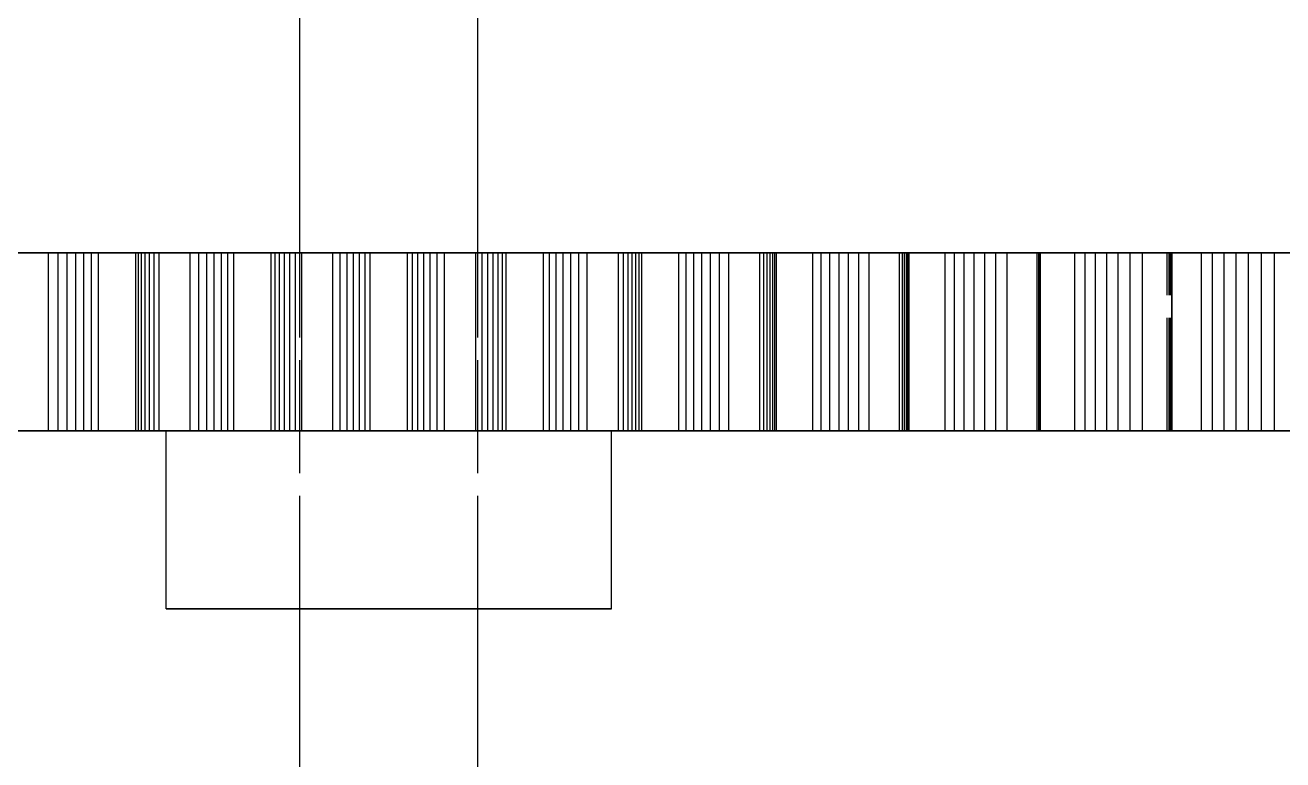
# Model space of a CAD drawing. Header units: millimetres. Extents: x -30 to 167, y -46 to 88.
# Drawn here: x -4.08 to 10.04, y 70.5 to 78.75 of the extents above; entities that cross this region are included whole.
import ezdxf

# ---------------------------------------------------------------- set-up
doc = ezdxf.new("R2010")
doc.units = ezdxf.units.MM
doc.linetypes.add('DASHED', pattern=[1.524, 1.27, -0.254])
doc.layers.add('HIDDEN', color=8, linetype='DASHED')
doc.layers.add('VISIBLE', color=7, linetype='CONTINUOUS')

msp = doc.modelspace()

# ---------------------------------------------------------------- linework, layer by layer
at = {"layer": 'HIDDEN'}
for points in [[(-4.16508, 76.19183), (-3.81851, 76.19183)], [(-3.81851, 76.19183), (-3.71221, 76.19183)], [(-3.81851, 74.19183), (-3.81851, 76.19183)], [(-3.71221, 76.19183), (-3.61066, 76.19183)], [(-3.71221, 74.19183), (-3.71221, 76.19183)], [(-3.61066, 76.19183), (-3.51407, 76.19183)], [(-3.61066, 74.19183), (-3.61066, 76.19183)], [(-3.51407, 76.19183), (-3.42268, 76.19183)], [(-3.51407, 74.19183), (-3.51407, 76.19183)], [(-3.42268, 76.19183), (-3.3368, 76.19183)], [(-3.42268, 74.19183), (-3.42268, 76.19183)], [(-3.3368, 76.19183), (-3.25682, 76.19183)], [(-3.3368, 74.19183), (-3.3368, 76.19183)], [(-3.25682, 76.19183), (-2.8408, 76.19183)], [(-3.25682, 74.19183), (-3.25682, 76.19183)], [(-2.8408, 76.19183), (-2.81066, 76.19183)], [(-2.8408, 74.19183), (-2.8408, 76.19183)], [(-2.81066, 76.19183), (-2.77455, 76.19183)], [(-2.81066, 74.19183), (-2.81066, 76.19183)], [(-2.77455, 76.19183), (-2.73288, 76.19183)], [(-2.77455, 74.19183), (-2.77455, 76.19183)], [(-2.73288, 76.19183), (-2.68592, 76.19183)], [(-2.73288, 74.19183), (-2.73288, 76.19183)], [(-2.68592, 76.19183), (-2.63393, 76.19183)], [(-2.68592, 74.19183), (-2.68592, 76.19183)], [(-2.63393, 76.19183), (-2.57708, 76.19183)], [(-2.63393, 74.19183), (-2.63393, 76.19183)], [(-2.57708, 76.19183), (-2.22738, 76.19183)], [(-2.57708, 74.19183), (-2.57708, 76.19183)], [(-2.22738, 76.19183), (-2.13286, 76.19183)], [(-2.22738, 74.19183), (-2.22738, 76.19183)], [(-2.13286, 76.19183), (-2.04316, 76.19183)], [(-2.13286, 74.19183), (-2.13286, 76.19183)], [(-2.04316, 76.19183), (-1.95846, 76.19183)], [(-2.04316, 74.19183), (-2.04316, 76.19183)], [(-1.95846, 76.19183), (-1.87902, 76.19183)], [(-1.95846, 74.19183), (-1.95846, 76.19183)], [(-1.87902, 76.19183), (-1.80515, 76.19183)], [(-1.87902, 74.19183), (-1.87902, 76.19183)], [(-1.80515, 76.19183), (-1.73724, 76.19183)], [(-1.80515, 74.19183), (-1.80515, 76.19183)], [(-1.73724, 76.19183), (-1.3184, 76.19183)], [(-1.73724, 74.19183), (-1.73724, 76.19183)], [(-1.3184, 76.19183), (-1.27546, 76.19183)], [(-1.3184, 74.19183), (-1.3184, 76.19183)], [(-1.27546, 76.19183), (-1.22653, 76.19183)], [(-1.27546, 74.19183), (-1.27546, 76.19183)], [(-1.22653, 76.19183), (-1.172, 76.19183)], [(-1.22653, 74.19183), (-1.22653, 76.19183)], [(-1.172, 76.19183), (-1.11218, 76.19183)], [(-1.172, 74.19183), (-1.172, 76.19183)], [(-1.11218, 76.19183), (-1.04731, 76.19183)], [(-1.11218, 74.19183), (-1.11218, 76.19183)], [(-1.04731, 76.19183), (-0.97757, 76.19183)], [(-1.04731, 74.19183), (-1.04731, 76.19183)], [(1, 76.19183), (0.96825, 76.19183), (0.93651, 76.19183), (0.90476, 76.19183), (0.87302, 76.19183), (0.84127, 76.19183), (0.80952, 76.19183), (0.77778, 76.19183), (0.74603, 76.19183), (0.71429, 76.19183), (0.68254, 76.19183), (0.65079, 76.19183), (0.61905, 76.19183), (0.5873, 76.19183), (0.55556, 76.19183), (0.52381, 76.19183), (0.49206, 76.19183), (0.46032, 76.19183), (0.42857, 76.19183), (0.39683, 76.19183), (0.36508, 76.19183), (0.33333, 76.19183), (0.30159, 76.19183), (0.26984, 76.19183), (0.2381, 76.19183), (0.20635, 76.19183), (0.1746, 76.19183), (0.14286, 76.19183), (0.11111, 76.19183), (0.07937, 76.19183), (0.04762, 76.19183), (0.01587, 76.19183), (-0.01587, 76.19183), (-0.04762, 76.19183), (-0.07937, 76.19183), (-0.11111, 76.19183), (-0.14286, 76.19183), (-0.1746, 76.19183), (-0.20635, 76.19183), (-0.2381, 76.19183), (-0.26984, 76.19183), (-0.30159, 76.19183), (-0.33333, 76.19183), (-0.36508, 76.19183), (-0.39683, 76.19183), (-0.42857, 76.19183), (-0.46032, 76.19183), (-0.49206, 76.19183), (-0.52381, 76.19183), (-0.55556, 76.19183), (-0.5873, 76.19183), (-0.61905, 76.19183), (-0.65079, 76.19183), (-0.68254, 76.19183), (-0.71429, 76.19183), (-0.74603, 76.19183), (-0.77778, 76.19183), (-0.80952, 76.19183), (-0.84127, 76.19183), (-0.87302, 76.19183), (-0.90476, 76.19183), (-0.93651, 76.19183), (-0.96825, 76.19183), (-1, 76.19183)], [(-1, 76.19183), (-0.96825, 76.19183), (-0.93651, 76.19183), (-0.90476, 76.19183), (-0.87302, 76.19183), (-0.84127, 76.19183), (-0.80952, 76.19183), (-0.77778, 76.19183), (-0.74603, 76.19183), (-0.71429, 76.19183), (-0.68254, 76.19183), (-0.65079, 76.19183), (-0.61905, 76.19183), (-0.5873, 76.19183), (-0.55556, 76.19183), (-0.52381, 76.19183), (-0.49206, 76.19183), (-0.46032, 76.19183), (-0.42857, 76.19183), (-0.39683, 76.19183), (-0.36508, 76.19183), (-0.33333, 76.19183), (-0.30159, 76.19183), (-0.26984, 76.19183), (-0.2381, 76.19183), (-0.20635, 76.19183), (-0.1746, 76.19183), (-0.14286, 76.19183), (-0.11111, 76.19183), (-0.07937, 76.19183), (-0.04762, 76.19183), (-0.01587, 76.19183), (0.01587, 76.19183), (0.04762, 76.19183), (0.07937, 76.19183), (0.11111, 76.19183), (0.14286, 76.19183), (0.1746, 76.19183), (0.20635, 76.19183), (0.2381, 76.19183), (0.26984, 76.19183), (0.30159, 76.19183), (0.33333, 76.19183), (0.36508, 76.19183), (0.39683, 76.19183), (0.42857, 76.19183), (0.46032, 76.19183), (0.49206, 76.19183), (0.52381, 76.19183), (0.55556, 76.19183), (0.5873, 76.19183), (0.61905, 76.19183), (0.65079, 76.19183), (0.68254, 76.19183), (0.71429, 76.19183), (0.74603, 76.19183), (0.77778, 76.19183), (0.80952, 76.19183), (0.84127, 76.19183), (0.87302, 76.19183), (0.90476, 76.19183), (0.93651, 76.19183), (0.96825, 76.19183), (1, 76.19183)], [(-1, 72.19183), (-1, 76.19183)], [(-1, 72.19183), (-1, 76.19183)], [(-0.97757, 76.19183), (-0.6263, 76.19183)], [(-0.97757, 74.19183), (-0.97757, 76.19183)], [(-0.6263, 76.19183), (-0.54399, 76.19183)], [(-0.6263, 74.19183), (-0.6263, 76.19183)], [(-0.54399, 76.19183), (-0.46653, 76.19183)], [(-0.54399, 74.19183), (-0.54399, 76.19183)], [(-0.46653, 76.19183), (-0.39411, 76.19183)], [(-0.46653, 74.19183), (-0.46653, 76.19183)], [(-0.39411, 76.19183), (-0.32698, 76.19183)], [(-0.39411, 74.19183), (-0.39411, 76.19183)], [(-0.32698, 76.19183), (-0.26544, 76.19183)], [(-0.32698, 74.19183), (-0.32698, 76.19183)], [(-0.26544, 76.19183), (-0.20989, 76.19183)], [(-0.26544, 74.19183), (-0.26544, 76.19183)], [(-0.20989, 76.19183), (0.20989, 76.19183)], [(-0.20989, 74.19183), (-0.20989, 76.19183)], [(0.20989, 76.19183), (0.26544, 76.19183)], [(0.20989, 74.19183), (0.20989, 76.19183)], [(0.26544, 76.19183), (0.32698, 76.19183)], [(0.26544, 74.19183), (0.26544, 76.19183)], [(0.32698, 76.19183), (0.39411, 76.19183)], [(0.32698, 74.19183), (0.32698, 76.19183)], [(0.39411, 76.19183), (0.46653, 76.19183)], [(0.39411, 74.19183), (0.39411, 76.19183)], [(0.46653, 76.19183), (0.54399, 76.19183)], [(0.46653, 74.19183), (0.46653, 76.19183)], [(0.54399, 76.19183), (0.6263, 76.19183)], [(0.54399, 74.19183), (0.54399, 76.19183)], [(0.6263, 76.19183), (0.97757, 76.19183)], [(0.6263, 74.19183), (0.6263, 76.19183)], [(0.97757, 76.19183), (1.04731, 76.19183)], [(0.97757, 74.19183), (0.97757, 76.19183)], [(1, 72.19183), (1, 76.19183)], [(1, 72.19183), (1, 76.19183)], [(1.04731, 76.19183), (1.11218, 76.19183)], [(1.04731, 74.19183), (1.04731, 76.19183)], [(1.11218, 76.19183), (1.172, 76.19183)], [(1.11218, 74.19183), (1.11218, 76.19183)], [(1.172, 76.19183), (1.22653, 76.19183)], [(1.172, 74.19183), (1.172, 76.19183)], [(1.22653, 76.19183), (1.27546, 76.19183)], [(1.22653, 74.19183), (1.22653, 76.19183)], [(1.27546, 76.19183), (1.3184, 76.19183)], [(1.27546, 74.19183), (1.27546, 76.19183)], [(1.3184, 76.19183), (1.73724, 76.19183)], [(1.3184, 74.19183), (1.3184, 76.19183)], [(1.73724, 76.19183), (1.80515, 76.19183)], [(1.73724, 74.19183), (1.73724, 76.19183)], [(1.80515, 76.19183), (1.87902, 76.19183)], [(1.80515, 74.19183), (1.80515, 76.19183)], [(1.87902, 76.19183), (1.95846, 76.19183)], [(1.87902, 74.19183), (1.87902, 76.19183)], [(1.95846, 76.19183), (2.04316, 76.19183)], [(1.95846, 74.19183), (1.95846, 76.19183)], [(2.04316, 76.19183), (2.13286, 76.19183)], [(2.04316, 74.19183), (2.04316, 76.19183)], [(2.13286, 76.19183), (2.22738, 76.19183)], [(2.13286, 74.19183), (2.13286, 76.19183)], [(2.22738, 76.19183), (2.57708, 76.19183)], [(2.22738, 74.19183), (2.22738, 76.19183)], [(2.57708, 76.19183), (2.63393, 76.19183)], [(2.57708, 74.19183), (2.57708, 76.19183)], [(2.63393, 76.19183), (2.68592, 76.19183)], [(2.63393, 74.19183), (2.63393, 76.19183)], [(2.68592, 76.19183), (2.73288, 76.19183)], [(2.68592, 74.19183), (2.68592, 76.19183)], [(2.73288, 76.19183), (2.77455, 76.19183)], [(2.73288, 74.19183), (2.73288, 76.19183)], [(2.77455, 76.19183), (2.81066, 76.19183)], [(2.77455, 74.19183), (2.77455, 76.19183)], [(2.81066, 76.19183), (2.8408, 76.19183)], [(2.81066, 74.19183), (2.81066, 76.19183)], [(2.8408, 76.19183), (3.25682, 76.19183)], [(2.8408, 74.19183), (2.8408, 76.19183)], [(3.25682, 76.19183), (3.3368, 76.19183)], [(3.25682, 74.19183), (3.25682, 76.19183)], [(3.3368, 76.19183), (3.42268, 76.19183)], [(3.3368, 74.19183), (3.3368, 76.19183)], [(3.42268, 76.19183), (3.51407, 76.19183)], [(3.42268, 74.19183), (3.42268, 76.19183)], [(3.51407, 76.19183), (3.61066, 76.19183)], [(3.51407, 74.19183), (3.51407, 76.19183)], [(3.61066, 76.19183), (3.71221, 76.19183)], [(3.61066, 74.19183), (3.61066, 76.19183)], [(3.71221, 76.19183), (3.81851, 76.19183)], [(3.71221, 74.19183), (3.71221, 76.19183)], [(3.81851, 76.19183), (4.16508, 76.19183)], [(3.81851, 74.19183), (3.81851, 76.19183)], [(4.16508, 76.19183), (4.20879, 76.19183)], [(4.16508, 74.19183), (4.16508, 76.19183)], [(4.20879, 76.19183), (4.24767, 76.19183)], [(4.20879, 74.19183), (4.20879, 76.19183)], [(4.24767, 76.19183), (4.28155, 76.19183)], [(4.24767, 74.19183), (4.24767, 76.19183)], [(4.28155, 76.19183), (4.31019, 76.19183)], [(4.28155, 74.19183), (4.28155, 76.19183)], [(4.31019, 76.19183), (4.3333, 76.19183)], [(4.31019, 74.19183), (4.31019, 76.19183)], [(4.3333, 76.19183), (4.35051, 76.19183)], [(4.3333, 74.19183), (4.3333, 76.19183)], [(4.35051, 76.19183), (4.76187, 76.19183)], [(4.35051, 74.19183), (4.35051, 76.19183)], [(4.76187, 76.19183), (4.85354, 76.19183)], [(4.76187, 74.19183), (4.76187, 76.19183)], [(4.85354, 76.19183), (4.95104, 76.19183)], [(4.85354, 74.19183), (4.85354, 76.19183)], [(4.95104, 76.19183), (5.05398, 76.19183)], [(4.95104, 74.19183), (4.95104, 76.19183)], [(5.05398, 76.19183), (5.16203, 76.19183)], [(5.05398, 74.19183), (5.05398, 76.19183)], [(5.16203, 76.19183), (5.27497, 76.19183)], [(5.16203, 74.19183), (5.16203, 76.19183)], [(5.27497, 76.19183), (5.39259, 76.19183)], [(5.27497, 74.19183), (5.27497, 76.19183)], [(5.39259, 76.19183), (5.73448, 76.19183)], [(5.39259, 74.19183), (5.39259, 76.19183)], [(5.73448, 76.19183), (5.76485, 76.19183)], [(5.73448, 74.19183), (5.73448, 76.19183)], [(5.76485, 76.19183), (5.79045, 76.19183)], [(5.76485, 74.19183), (5.76485, 76.19183)], [(5.79045, 76.19183), (5.8111, 76.19183)], [(5.79045, 74.19183), (5.79045, 76.19183)], [(5.8111, 76.19183), (5.82657, 76.19183)], [(5.8111, 74.19183), (5.8111, 76.19183)], [(5.82657, 76.19183), (5.8366, 76.19183)], [(5.82657, 74.19183), (5.82657, 76.19183)], [(5.8366, 76.19183), (5.84079, 76.19183)], [(5.8366, 74.19183), (5.8366, 76.19183)], [(5.84079, 76.19183), (6.24564, 76.19183)], [(5.84079, 74.19183), (5.84079, 76.19183)], [(6.24564, 76.19183), (6.34861, 76.19183)], [(6.24564, 74.19183), (6.24564, 76.19183)], [(6.34861, 76.19183), (6.4573, 76.19183)], [(6.34861, 74.19183), (6.34861, 76.19183)], [(6.4573, 76.19183), (6.57131, 76.19183)], [(6.4573, 74.19183), (6.4573, 76.19183)], [(6.57131, 76.19183), (6.69035, 76.19183)], [(6.57131, 74.19183), (6.57131, 76.19183)], [(6.69035, 76.19183), (6.81418, 76.19183)], [(6.69035, 74.19183), (6.69035, 76.19183)], [(6.81418, 76.19183), (6.94258, 76.19183)], [(6.81418, 74.19183), (6.81418, 76.19183)], [(6.94258, 76.19183), (7.27827, 76.19183)], [(6.94258, 74.19183), (6.94258, 76.19183)], [(7.27827, 76.19183), (7.29516, 76.19183)], [(7.27827, 74.19183), (7.27827, 76.19183)], [(7.29516, 76.19183), (7.30736, 76.19183)], [(7.29516, 74.19183), (7.29516, 76.19183)], [(7.30498, 76.19183), (7.70153, 76.19183)], [(7.31382, 76.19183), (7.30498, 76.19183)], [(7.31694, 76.19183), (7.30498, 76.19183)], [(7.30498, 76.19183), (7.31382, 76.19183)], [(7.30498, 74.19183), (7.30498, 76.19183)], [(7.30498, 74.19183), (7.30498, 76.19183)], [(7.30736, 76.19183), (7.31469, 76.19183)], [(7.30736, 74.19183), (7.30736, 76.19183)], [(7.31694, 76.19183), (7.31382, 76.19183)], [(7.31382, 76.19183), (7.31694, 76.19183)], [(7.31382, 74.19183), (7.31382, 76.19183)], [(7.31382, 74.19183), (7.31382, 76.19183)], [(7.31469, 76.19183), (7.31694, 76.19183)], [(7.31469, 74.19183), (7.31469, 76.19183)], [(7.31694, 74.19183), (7.31694, 76.19183)], [(7.70153, 76.19183), (7.81532, 76.19183)], [(7.70153, 74.19183), (7.70153, 76.19183)], [(7.81532, 76.19183), (7.93471, 76.19183)], [(7.81532, 74.19183), (7.81532, 76.19183)], [(7.93471, 76.19183), (8.0593, 76.19183)], [(7.93471, 74.19183), (7.93471, 76.19183)], [(8.0593, 76.19183), (8.18879, 76.19183)], [(8.0593, 74.19183), (8.0593, 76.19183)], [(8.18879, 76.19183), (8.32295, 76.19183)], [(8.18879, 74.19183), (8.18879, 76.19183)], [(8.32295, 76.19183), (8.46156, 76.19183)], [(8.32295, 74.19183), (8.32295, 76.19183)], [(8.46156, 76.19183), (8.78955, 76.19183)], [(8.46156, 74.19183), (8.46156, 76.19183)], [(8.73655, 76.19183), (9.12301, 76.19183)], [(8.75838, 76.19183), (8.73655, 76.19183)], [(8.79289, 76.19183), (8.73655, 76.19183)], [(8.73655, 76.19183), (8.75838, 76.19183)], [(8.73655, 74.19183), (8.73655, 76.19183)], [(8.73655, 74.19183), (8.73655, 76.19183)], [(8.77462, 76.19183), (8.75838, 76.19183)], [(8.75838, 76.19183), (8.77462, 76.19183)], [(8.75838, 74.19183), (8.75838, 76.19183)], [(8.75838, 74.19183), (8.75838, 76.19183)], [(8.78562, 76.19183), (8.77462, 76.19183)], [(8.77462, 76.19183), (8.78562, 76.19183)], [(8.77462, 74.19183), (8.77462, 76.19183)], [(8.77462, 74.19183), (8.77462, 76.19183)], [(8.79164, 76.19183), (8.78562, 76.19183)], [(8.78562, 76.19183), (8.79164, 76.19183)], [(8.78562, 74.19183), (8.78562, 76.19183)], [(8.78562, 74.19183), (8.78562, 76.19183)], [(8.78955, 76.19183), (8.79289, 76.19183)], [(8.78955, 74.19183), (8.78955, 76.19183)], [(8.79289, 76.19183), (8.79164, 76.19183)], [(8.79164, 76.19183), (8.79289, 76.19183)], [(8.79164, 74.19183), (8.79164, 76.19183)], [(8.79164, 74.19183), (8.79164, 76.19183)], [(8.79289, 74.19183), (8.79289, 76.19183)], [(9.12301, 76.19183), (9.24713, 76.19183)], [(9.12301, 74.19183), (9.12301, 76.19183)], [(9.24713, 76.19183), (9.37669, 76.19183)], [(9.24713, 74.19183), (9.24713, 76.19183)], [(9.37669, 76.19183), (9.51129, 76.19183)], [(9.37669, 74.19183), (9.37669, 76.19183)], [(9.51129, 76.19183), (9.65066, 76.19183)], [(9.51129, 74.19183), (9.51129, 76.19183)], [(9.65066, 76.19183), (9.79455, 76.19183)], [(9.65066, 74.19183), (9.65066, 76.19183)], [(9.79455, 76.19183), (9.94276, 76.19183)], [(9.79455, 74.19183), (9.79455, 76.19183)], [(9.94276, 76.19183), (10.26157, 76.19183)], [(9.94276, 74.19183), (9.94276, 76.19183)], [(-4.16508, 74.19183), (-3.81851, 74.19183)], [(-3.81851, 74.19183), (-3.71221, 74.19183)], [(-3.71221, 74.19183), (-3.61066, 74.19183)], [(-3.61066, 74.19183), (-3.51407, 74.19183)], [(-3.51407, 74.19183), (-3.42268, 74.19183)], [(-3.42268, 74.19183), (-3.3368, 74.19183)], [(-3.3368, 74.19183), (-3.25682, 74.19183)], [(-3.25682, 74.19183), (-2.8408, 74.19183)], [(-2.8408, 74.19183), (-2.81066, 74.19183)], [(-2.81066, 74.19183), (-2.77455, 74.19183)], [(-2.77455, 74.19183), (-2.73288, 74.19183)], [(-2.73288, 74.19183), (-2.68592, 74.19183)], [(-2.68592, 74.19183), (-2.63393, 74.19183)], [(-2.63393, 74.19183), (-2.57708, 74.19183)], [(-2.57708, 74.19183), (-2.22738, 74.19183)], [(2.5, 74.19183), (2.42063, 74.19183), (2.34127, 74.19183), (2.2619, 74.19183), (2.18254, 74.19183), (2.10317, 74.19183), (2.02381, 74.19183), (1.94444, 74.19183), (1.86508, 74.19183), (1.78571, 74.19183), (1.70635, 74.19183), (1.62698, 74.19183), (1.54762, 74.19183), (1.46825, 74.19183), (1.38889, 74.19183), (1.30952, 74.19183), (1.23016, 74.19183), (1.15079, 74.19183), (1.07143, 74.19183), (0.99206, 74.19183), (0.9127, 74.19183), (0.83333, 74.19183), (0.75397, 74.19183), (0.6746, 74.19183), (0.59524, 74.19183), (0.51587, 74.19183), (0.43651, 74.19183), (0.35714, 74.19183), (0.27778, 74.19183), (0.19841, 74.19183), (0.11905, 74.19183), (0.03968, 74.19183), (-0.03968, 74.19183), (-0.11905, 74.19183), (-0.19841, 74.19183), (-0.27778, 74.19183), (-0.35714, 74.19183), (-0.43651, 74.19183), (-0.51587, 74.19183), (-0.59524, 74.19183), (-0.6746, 74.19183), (-0.75397, 74.19183), (-0.83333, 74.19183), (-0.9127, 74.19183), (-0.99206, 74.19183), (-1.07143, 74.19183), (-1.15079, 74.19183), (-1.23016, 74.19183), (-1.30952, 74.19183), (-1.38889, 74.19183), (-1.46825, 74.19183), (-1.54762, 74.19183), (-1.62698, 74.19183), (-1.70635, 74.19183), (-1.78571, 74.19183), (-1.86508, 74.19183), (-1.94444, 74.19183), (-2.02381, 74.19183), (-2.10317, 74.19183), (-2.18254, 74.19183), (-2.2619, 74.19183), (-2.34127, 74.19183), (-2.42063, 74.19183), (-2.5, 74.19183)], [(-2.5, 74.19183), (-2.42063, 74.19183), (-2.34127, 74.19183), (-2.2619, 74.19183), (-2.18254, 74.19183), (-2.10317, 74.19183), (-2.02381, 74.19183), (-1.94444, 74.19183), (-1.86508, 74.19183), (-1.78571, 74.19183), (-1.70635, 74.19183), (-1.62698, 74.19183), (-1.54762, 74.19183), (-1.46825, 74.19183), (-1.38889, 74.19183), (-1.30952, 74.19183), (-1.23016, 74.19183), (-1.15079, 74.19183), (-1.07143, 74.19183), (-0.99206, 74.19183), (-0.9127, 74.19183), (-0.83333, 74.19183), (-0.75397, 74.19183), (-0.6746, 74.19183), (-0.59524, 74.19183), (-0.51587, 74.19183), (-0.43651, 74.19183), (-0.35714, 74.19183), (-0.27778, 74.19183), (-0.19841, 74.19183), (-0.11905, 74.19183), (-0.03968, 74.19183), (0.03968, 74.19183), (0.11905, 74.19183), (0.19841, 74.19183), (0.27778, 74.19183), (0.35714, 74.19183), (0.43651, 74.19183), (0.51587, 74.19183), (0.59524, 74.19183), (0.6746, 74.19183), (0.75397, 74.19183), (0.83333, 74.19183), (0.9127, 74.19183), (0.99206, 74.19183), (1.07143, 74.19183), (1.15079, 74.19183), (1.23016, 74.19183), (1.30952, 74.19183), (1.38889, 74.19183), (1.46825, 74.19183), (1.54762, 74.19183), (1.62698, 74.19183), (1.70635, 74.19183), (1.78571, 74.19183), (1.86508, 74.19183), (1.94444, 74.19183), (2.02381, 74.19183), (2.10317, 74.19183), (2.18254, 74.19183), (2.2619, 74.19183), (2.34127, 74.19183), (2.42063, 74.19183), (2.5, 74.19183)], [(-2.22738, 74.19183), (-2.13286, 74.19183)], [(-2.13286, 74.19183), (-2.04316, 74.19183)], [(-2.04316, 74.19183), (-1.95846, 74.19183)], [(-1.95846, 74.19183), (-1.87902, 74.19183)], [(-1.87902, 74.19183), (-1.80515, 74.19183)], [(-1.80515, 74.19183), (-1.73724, 74.19183)], [(-1.73724, 74.19183), (-1.3184, 74.19183)], [(-1.3184, 74.19183), (-1.27546, 74.19183)], [(-1.27546, 74.19183), (-1.22653, 74.19183)], [(-1.22653, 74.19183), (-1.172, 74.19183)], [(-1.172, 74.19183), (-1.11218, 74.19183)], [(-1.11218, 74.19183), (-1.04731, 74.19183)], [(-1.04731, 74.19183), (-0.97757, 74.19183)], [(-0.97757, 74.19183), (-0.6263, 74.19183)], [(-0.6263, 74.19183), (-0.54399, 74.19183)], [(-0.54399, 74.19183), (-0.46653, 74.19183)], [(-0.46653, 74.19183), (-0.39411, 74.19183)], [(-0.39411, 74.19183), (-0.32698, 74.19183)], [(-0.32698, 74.19183), (-0.26544, 74.19183)], [(-0.26544, 74.19183), (-0.20989, 74.19183)], [(-0.20989, 74.19183), (0.20989, 74.19183)], [(0.20989, 74.19183), (0.26544, 74.19183)], [(0.26544, 74.19183), (0.32698, 74.19183)], [(0.32698, 74.19183), (0.39411, 74.19183)], [(0.39411, 74.19183), (0.46653, 74.19183)], [(0.46653, 74.19183), (0.54399, 74.19183)], [(0.54399, 74.19183), (0.6263, 74.19183)], [(0.6263, 74.19183), (0.97757, 74.19183)], [(0.97757, 74.19183), (1.04731, 74.19183)], [(1.04731, 74.19183), (1.11218, 74.19183)], [(1.11218, 74.19183), (1.172, 74.19183)], [(1.172, 74.19183), (1.22653, 74.19183)], [(1.22653, 74.19183), (1.27546, 74.19183)], [(1.27546, 74.19183), (1.3184, 74.19183)], [(1.3184, 74.19183), (1.73724, 74.19183)], [(1.73724, 74.19183), (1.80515, 74.19183)], [(1.80515, 74.19183), (1.87902, 74.19183)], [(1.87902, 74.19183), (1.95846, 74.19183)], [(1.95846, 74.19183), (2.04316, 74.19183)], [(2.04316, 74.19183), (2.13286, 74.19183)], [(2.13286, 74.19183), (2.22738, 74.19183)], [(2.22738, 74.19183), (2.57708, 74.19183)], [(2.57708, 74.19183), (2.63393, 74.19183)], [(2.63393, 74.19183), (2.68592, 74.19183)], [(2.68592, 74.19183), (2.73288, 74.19183)], [(2.73288, 74.19183), (2.77455, 74.19183)], [(2.77455, 74.19183), (2.81066, 74.19183)], [(2.81066, 74.19183), (2.8408, 74.19183)], [(2.8408, 74.19183), (3.25682, 74.19183)], [(3.25682, 74.19183), (3.3368, 74.19183)], [(3.3368, 74.19183), (3.42268, 74.19183)], [(3.42268, 74.19183), (3.51407, 74.19183)], [(3.51407, 74.19183), (3.61066, 74.19183)], [(3.61066, 74.19183), (3.71221, 74.19183)], [(3.71221, 74.19183), (3.81851, 74.19183)], [(3.81851, 74.19183), (4.16508, 74.19183)], [(4.16508, 74.19183), (4.20879, 74.19183)], [(4.20879, 74.19183), (4.24767, 74.19183)], [(4.24767, 74.19183), (4.28155, 74.19183)], [(4.28155, 74.19183), (4.31019, 74.19183)], [(4.31019, 74.19183), (4.3333, 74.19183)], [(4.3333, 74.19183), (4.35051, 74.19183)], [(4.35051, 74.19183), (4.76187, 74.19183)], [(4.76187, 74.19183), (4.85354, 74.19183)], [(4.85354, 74.19183), (4.95104, 74.19183)], [(4.95104, 74.19183), (5.05398, 74.19183)], [(5.05398, 74.19183), (5.16203, 74.19183)], [(5.16203, 74.19183), (5.27497, 74.19183)], [(5.27497, 74.19183), (5.39259, 74.19183)], [(5.39259, 74.19183), (5.73448, 74.19183)], [(5.73448, 74.19183), (5.76485, 74.19183)], [(5.76485, 74.19183), (5.79045, 74.19183)], [(5.79045, 74.19183), (5.8111, 74.19183)], [(5.8111, 74.19183), (5.82657, 74.19183)], [(5.82657, 74.19183), (5.8366, 74.19183)], [(5.8366, 74.19183), (5.84079, 74.19183)], [(5.84079, 74.19183), (6.24564, 74.19183)], [(6.24564, 74.19183), (6.34861, 74.19183)], [(6.34861, 74.19183), (6.4573, 74.19183)], [(6.4573, 74.19183), (6.57131, 74.19183)], [(6.57131, 74.19183), (6.69035, 74.19183)], [(6.69035, 74.19183), (6.81418, 74.19183)], [(6.81418, 74.19183), (6.94258, 74.19183)], [(6.94258, 74.19183), (7.27827, 74.19183)], [(7.27827, 74.19183), (7.29516, 74.19183)], [(7.29516, 74.19183), (7.30736, 74.19183)], [(7.30498, 74.19183), (7.70153, 74.19183)], [(7.31382, 74.19183), (7.30498, 74.19183)], [(7.31694, 74.19183), (7.30498, 74.19183)], [(7.30498, 74.19183), (7.31382, 74.19183)], [(7.30736, 74.19183), (7.31469, 74.19183)], [(7.31694, 74.19183), (7.31382, 74.19183)], [(7.31382, 74.19183), (7.31694, 74.19183)], [(7.31469, 74.19183), (7.31694, 74.19183)], [(7.70153, 74.19183), (7.81532, 74.19183)], [(7.81532, 74.19183), (7.93471, 74.19183)], [(7.93471, 74.19183), (8.0593, 74.19183)], [(8.0593, 74.19183), (8.18879, 74.19183)], [(8.18879, 74.19183), (8.32295, 74.19183)], [(8.32295, 74.19183), (8.46156, 74.19183)], [(8.46156, 74.19183), (8.78955, 74.19183)], [(8.73655, 74.19183), (9.12301, 74.19183)], [(8.75838, 74.19183), (8.73655, 74.19183)], [(8.79289, 74.19183), (8.73655, 74.19183)], [(8.73655, 74.19183), (8.75838, 74.19183)], [(8.77462, 74.19183), (8.75838, 74.19183)], [(8.75838, 74.19183), (8.77462, 74.19183)], [(8.78562, 74.19183), (8.77462, 74.19183)], [(8.77462, 74.19183), (8.78562, 74.19183)], [(8.79164, 74.19183), (8.78562, 74.19183)], [(8.78562, 74.19183), (8.79164, 74.19183)], [(8.78955, 74.19183), (8.79289, 74.19183)], [(8.79289, 74.19183), (8.79164, 74.19183)], [(8.79164, 74.19183), (8.79289, 74.19183)], [(9.12301, 74.19183), (9.24713, 74.19183)], [(9.24713, 74.19183), (9.37669, 74.19183)], [(9.37669, 74.19183), (9.51129, 74.19183)], [(9.51129, 74.19183), (9.65066, 74.19183)], [(9.65066, 74.19183), (9.79455, 74.19183)], [(9.79455, 74.19183), (9.94276, 74.19183)], [(9.94276, 74.19183), (10.26157, 74.19183)], [(-2.5, 72.19183), (-2.42063, 72.19183), (-2.34127, 72.19183), (-2.2619, 72.19183), (-2.18254, 72.19183), (-2.10317, 72.19183), (-2.02381, 72.19183), (-1.94444, 72.19183), (-1.86508, 72.19183), (-1.78571, 72.19183), (-1.70635, 72.19183), (-1.62698, 72.19183), (-1.54762, 72.19183), (-1.46825, 72.19183), (-1.38889, 72.19183), (-1.30952, 72.19183), (-1.23016, 72.19183), (-1.15079, 72.19183), (-1.07143, 72.19183), (-0.99206, 72.19183), (-0.9127, 72.19183), (-0.83333, 72.19183), (-0.75397, 72.19183), (-0.6746, 72.19183), (-0.59524, 72.19183), (-0.51587, 72.19183), (-0.43651, 72.19183), (-0.35714, 72.19183), (-0.27778, 72.19183), (-0.19841, 72.19183), (-0.11905, 72.19183), (-0.03968, 72.19183), (0.03968, 72.19183), (0.11905, 72.19183), (0.19841, 72.19183), (0.27778, 72.19183), (0.35714, 72.19183), (0.43651, 72.19183), (0.51587, 72.19183), (0.59524, 72.19183), (0.6746, 72.19183), (0.75397, 72.19183), (0.83333, 72.19183), (0.9127, 72.19183), (0.99206, 72.19183), (1.07143, 72.19183), (1.15079, 72.19183), (1.23016, 72.19183), (1.30952, 72.19183), (1.38889, 72.19183), (1.46825, 72.19183), (1.54762, 72.19183), (1.62698, 72.19183), (1.70635, 72.19183), (1.78571, 72.19183), (1.86508, 72.19183), (1.94444, 72.19183), (2.02381, 72.19183), (2.10317, 72.19183), (2.18254, 72.19183), (2.2619, 72.19183), (2.34127, 72.19183), (2.42063, 72.19183), (2.5, 72.19183)], [(1, 72.19183), (0.96825, 72.19183), (0.93651, 72.19183), (0.90476, 72.19183), (0.87302, 72.19183), (0.84127, 72.19183), (0.80952, 72.19183), (0.77778, 72.19183), (0.74603, 72.19183), (0.71429, 72.19183), (0.68254, 72.19183), (0.65079, 72.19183), (0.61905, 72.19183), (0.5873, 72.19183), (0.55556, 72.19183), (0.52381, 72.19183), (0.49206, 72.19183), (0.46032, 72.19183), (0.42857, 72.19183), (0.39683, 72.19183), (0.36508, 72.19183), (0.33333, 72.19183), (0.30159, 72.19183), (0.26984, 72.19183), (0.2381, 72.19183), (0.20635, 72.19183), (0.1746, 72.19183), (0.14286, 72.19183), (0.11111, 72.19183), (0.07937, 72.19183), (0.04762, 72.19183), (0.01587, 72.19183), (-0.01587, 72.19183), (-0.04762, 72.19183), (-0.07937, 72.19183), (-0.11111, 72.19183), (-0.14286, 72.19183), (-0.1746, 72.19183), (-0.20635, 72.19183), (-0.2381, 72.19183), (-0.26984, 72.19183), (-0.30159, 72.19183), (-0.33333, 72.19183), (-0.36508, 72.19183), (-0.39683, 72.19183), (-0.42857, 72.19183), (-0.46032, 72.19183), (-0.49206, 72.19183), (-0.52381, 72.19183), (-0.55556, 72.19183), (-0.5873, 72.19183), (-0.61905, 72.19183), (-0.65079, 72.19183), (-0.68254, 72.19183), (-0.71429, 72.19183), (-0.74603, 72.19183), (-0.77778, 72.19183), (-0.80952, 72.19183), (-0.84127, 72.19183), (-0.87302, 72.19183), (-0.90476, 72.19183), (-0.93651, 72.19183), (-0.96825, 72.19183), (-1, 72.19183)], [(-1, 72.19183), (-0.96825, 72.19183), (-0.93651, 72.19183), (-0.90476, 72.19183), (-0.87302, 72.19183), (-0.84127, 72.19183), (-0.80952, 72.19183), (-0.77778, 72.19183), (-0.74603, 72.19183), (-0.71429, 72.19183), (-0.68254, 72.19183), (-0.65079, 72.19183), (-0.61905, 72.19183), (-0.5873, 72.19183), (-0.55556, 72.19183), (-0.52381, 72.19183), (-0.49206, 72.19183), (-0.46032, 72.19183), (-0.42857, 72.19183), (-0.39683, 72.19183), (-0.36508, 72.19183), (-0.33333, 72.19183), (-0.30159, 72.19183), (-0.26984, 72.19183), (-0.2381, 72.19183), (-0.20635, 72.19183), (-0.1746, 72.19183), (-0.14286, 72.19183), (-0.11111, 72.19183), (-0.07937, 72.19183), (-0.04762, 72.19183), (-0.01587, 72.19183), (0.01587, 72.19183), (0.04762, 72.19183), (0.07937, 72.19183), (0.11111, 72.19183), (0.14286, 72.19183), (0.1746, 72.19183), (0.20635, 72.19183), (0.2381, 72.19183), (0.26984, 72.19183), (0.30159, 72.19183), (0.33333, 72.19183), (0.36508, 72.19183), (0.39683, 72.19183), (0.42857, 72.19183), (0.46032, 72.19183), (0.49206, 72.19183), (0.52381, 72.19183), (0.55556, 72.19183), (0.5873, 72.19183), (0.61905, 72.19183), (0.65079, 72.19183), (0.68254, 72.19183), (0.71429, 72.19183), (0.74603, 72.19183), (0.77778, 72.19183), (0.80952, 72.19183), (0.84127, 72.19183), (0.87302, 72.19183), (0.90476, 72.19183), (0.93651, 72.19183), (0.96825, 72.19183), (1, 72.19183)]]:
    msp.add_lwpolyline(points, dxfattribs=at)
at = {"layer": 'VISIBLE'}
for points in [[(-1, 76.19183), (-1, 81.50183)], [(1, 76.19183), (1, 81.50183)], [(-3.81851, 76.19183), (-4.16508, 76.19183)], [(-3.71221, 76.19183), (-3.81851, 76.19183)], [(-3.81851, 74.19183), (-3.81851, 76.19183)], [(-3.61066, 76.19183), (-3.71221, 76.19183)], [(-3.71221, 74.19183), (-3.71221, 76.19183)], [(-3.51407, 76.19183), (-3.61066, 76.19183)], [(-3.61066, 74.19183), (-3.61066, 76.19183)], [(-3.42268, 76.19183), (-3.51407, 76.19183)], [(-3.51407, 74.19183), (-3.51407, 76.19183)], [(-3.3368, 76.19183), (-3.42268, 76.19183)], [(-3.42268, 74.19183), (-3.42268, 76.19183)], [(-3.25682, 76.19183), (-3.3368, 76.19183)], [(-3.3368, 74.19183), (-3.3368, 76.19183)], [(-2.8408, 76.19183), (-3.25682, 76.19183)], [(-3.25682, 74.19183), (-3.25682, 76.19183)], [(-2.81066, 76.19183), (-2.8408, 76.19183)], [(-2.8408, 74.19183), (-2.8408, 76.19183)], [(-2.77455, 76.19183), (-2.81066, 76.19183)], [(-2.81066, 74.19183), (-2.81066, 76.19183)], [(-2.73288, 76.19183), (-2.77455, 76.19183)], [(-2.77455, 74.19183), (-2.77455, 76.19183)], [(-2.68592, 76.19183), (-2.73288, 76.19183)], [(-2.73288, 74.19183), (-2.73288, 76.19183)], [(-2.63393, 76.19183), (-2.68592, 76.19183)], [(-2.68592, 74.19183), (-2.68592, 76.19183)], [(-2.57708, 76.19183), (-2.63393, 76.19183)], [(-2.63393, 74.19183), (-2.63393, 76.19183)], [(-2.22738, 76.19183), (-2.57708, 76.19183)], [(-2.57708, 74.19183), (-2.57708, 76.19183)], [(-2.13286, 76.19183), (-2.22738, 76.19183)], [(-2.22738, 74.19183), (-2.22738, 76.19183)], [(-2.04316, 76.19183), (-2.13286, 76.19183)], [(-2.13286, 74.19183), (-2.13286, 76.19183)], [(-1.95846, 76.19183), (-2.04316, 76.19183)], [(-2.04316, 74.19183), (-2.04316, 76.19183)], [(-1.87902, 76.19183), (-1.95846, 76.19183)], [(-1.95846, 74.19183), (-1.95846, 76.19183)], [(-1.80515, 76.19183), (-1.87902, 76.19183)], [(-1.87902, 74.19183), (-1.87902, 76.19183)], [(-1.73724, 76.19183), (-1.80515, 76.19183)], [(-1.80515, 74.19183), (-1.80515, 76.19183)], [(-1.3184, 76.19183), (-1.73724, 76.19183)], [(-1.73724, 74.19183), (-1.73724, 76.19183)], [(-1.27546, 76.19183), (-1.3184, 76.19183)], [(-1.3184, 74.19183), (-1.3184, 76.19183)], [(-1.22653, 76.19183), (-1.27546, 76.19183)], [(-1.27546, 74.19183), (-1.27546, 76.19183)], [(-1.172, 76.19183), (-1.22653, 76.19183)], [(-1.22653, 74.19183), (-1.22653, 76.19183)], [(-1.11218, 76.19183), (-1.172, 76.19183)], [(-1.172, 74.19183), (-1.172, 76.19183)], [(-1.04731, 76.19183), (-1.11218, 76.19183)], [(-1.11218, 74.19183), (-1.11218, 76.19183)], [(-0.97757, 76.19183), (-1.04731, 76.19183)], [(-1.04731, 74.19183), (-1.04731, 76.19183)], [(-0.6263, 76.19183), (-0.97757, 76.19183)], [(-0.97757, 74.19183), (-0.97757, 76.19183)], [(-0.54399, 76.19183), (-0.6263, 76.19183)], [(-0.6263, 74.19183), (-0.6263, 76.19183)], [(-0.46653, 76.19183), (-0.54399, 76.19183)], [(-0.54399, 74.19183), (-0.54399, 76.19183)], [(-0.39411, 76.19183), (-0.46653, 76.19183)], [(-0.46653, 74.19183), (-0.46653, 76.19183)], [(-0.32698, 76.19183), (-0.39411, 76.19183)], [(-0.39411, 74.19183), (-0.39411, 76.19183)], [(-0.26544, 76.19183), (-0.32698, 76.19183)], [(-0.32698, 74.19183), (-0.32698, 76.19183)], [(-0.20989, 76.19183), (-0.26544, 76.19183)], [(-0.26544, 74.19183), (-0.26544, 76.19183)], [(0.20989, 76.19183), (-0.20989, 76.19183)], [(-0.20989, 74.19183), (-0.20989, 76.19183)], [(0.26544, 76.19183), (0.20989, 76.19183)], [(0.20989, 74.19183), (0.20989, 76.19183)], [(0.32698, 76.19183), (0.26544, 76.19183)], [(0.26544, 74.19183), (0.26544, 76.19183)], [(0.39411, 76.19183), (0.32698, 76.19183)], [(0.32698, 74.19183), (0.32698, 76.19183)], [(0.46653, 76.19183), (0.39411, 76.19183)], [(0.39411, 74.19183), (0.39411, 76.19183)], [(0.54399, 76.19183), (0.46653, 76.19183)], [(0.46653, 74.19183), (0.46653, 76.19183)], [(0.6263, 76.19183), (0.54399, 76.19183)], [(0.54399, 74.19183), (0.54399, 76.19183)], [(0.97757, 76.19183), (0.6263, 76.19183)], [(0.6263, 74.19183), (0.6263, 76.19183)], [(1.04731, 76.19183), (0.97757, 76.19183)], [(0.97757, 74.19183), (0.97757, 76.19183)], [(1.11218, 76.19183), (1.04731, 76.19183)], [(1.04731, 74.19183), (1.04731, 76.19183)], [(1.172, 76.19183), (1.11218, 76.19183)], [(1.11218, 74.19183), (1.11218, 76.19183)], [(1.22653, 76.19183), (1.172, 76.19183)], [(1.172, 74.19183), (1.172, 76.19183)], [(1.27546, 76.19183), (1.22653, 76.19183)], [(1.22653, 74.19183), (1.22653, 76.19183)], [(1.3184, 76.19183), (1.27546, 76.19183)], [(1.27546, 74.19183), (1.27546, 76.19183)], [(1.73724, 76.19183), (1.3184, 76.19183)], [(1.3184, 74.19183), (1.3184, 76.19183)], [(1.80515, 76.19183), (1.73724, 76.19183)], [(1.73724, 74.19183), (1.73724, 76.19183)], [(1.87902, 76.19183), (1.80515, 76.19183)], [(1.80515, 74.19183), (1.80515, 76.19183)], [(1.95846, 76.19183), (1.87902, 76.19183)], [(1.87902, 74.19183), (1.87902, 76.19183)], [(2.04316, 76.19183), (1.95846, 76.19183)], [(1.95846, 74.19183), (1.95846, 76.19183)], [(2.13286, 76.19183), (2.04316, 76.19183)], [(2.04316, 74.19183), (2.04316, 76.19183)], [(2.22738, 76.19183), (2.13286, 76.19183)], [(2.13286, 74.19183), (2.13286, 76.19183)], [(2.57708, 76.19183), (2.22738, 76.19183)], [(2.22738, 74.19183), (2.22738, 76.19183)], [(2.63393, 76.19183), (2.57708, 76.19183)], [(2.57708, 74.19183), (2.57708, 76.19183)], [(2.68592, 76.19183), (2.63393, 76.19183)], [(2.63393, 74.19183), (2.63393, 76.19183)], [(2.73288, 76.19183), (2.68592, 76.19183)], [(2.68592, 74.19183), (2.68592, 76.19183)], [(2.77455, 76.19183), (2.73288, 76.19183)], [(2.73288, 74.19183), (2.73288, 76.19183)], [(2.81066, 76.19183), (2.77455, 76.19183)], [(2.77455, 74.19183), (2.77455, 76.19183)], [(2.8408, 76.19183), (2.81066, 76.19183)], [(2.81066, 74.19183), (2.81066, 76.19183)], [(3.25682, 76.19183), (2.8408, 76.19183)], [(2.8408, 74.19183), (2.8408, 76.19183)], [(3.3368, 76.19183), (3.25682, 76.19183)], [(3.25682, 74.19183), (3.25682, 76.19183)], [(3.42268, 76.19183), (3.3368, 76.19183)], [(3.3368, 74.19183), (3.3368, 76.19183)], [(3.51407, 76.19183), (3.42268, 76.19183)], [(3.42268, 74.19183), (3.42268, 76.19183)], [(3.61066, 76.19183), (3.51407, 76.19183)], [(3.51407, 74.19183), (3.51407, 76.19183)], [(3.71221, 76.19183), (3.61066, 76.19183)], [(3.61066, 74.19183), (3.61066, 76.19183)], [(3.81851, 76.19183), (3.71221, 76.19183)], [(3.71221, 74.19183), (3.71221, 76.19183)], [(4.16508, 76.19183), (3.81851, 76.19183)], [(3.81851, 74.19183), (3.81851, 76.19183)], [(4.20879, 76.19183), (4.16508, 76.19183)], [(4.16508, 74.19183), (4.16508, 76.19183)], [(4.24767, 76.19183), (4.20879, 76.19183)], [(4.20879, 74.19183), (4.20879, 76.19183)], [(4.28155, 76.19183), (4.24767, 76.19183)], [(4.24767, 74.19183), (4.24767, 76.19183)], [(4.31019, 76.19183), (4.28155, 76.19183)], [(4.28155, 74.19183), (4.28155, 76.19183)], [(4.3333, 76.19183), (4.31019, 76.19183)], [(4.31019, 74.19183), (4.31019, 76.19183)], [(4.35051, 76.19183), (4.3333, 76.19183)], [(4.3333, 74.19183), (4.3333, 76.19183)], [(4.76187, 76.19183), (4.35051, 76.19183)], [(4.35051, 74.19183), (4.35051, 76.19183)], [(4.85354, 76.19183), (4.76187, 76.19183)], [(4.76187, 74.19183), (4.76187, 76.19183)], [(4.95104, 76.19183), (4.85354, 76.19183)], [(4.85354, 74.19183), (4.85354, 76.19183)], [(5.05398, 76.19183), (4.95104, 76.19183)], [(4.95104, 74.19183), (4.95104, 76.19183)], [(5.16203, 76.19183), (5.05398, 76.19183)], [(5.05398, 74.19183), (5.05398, 76.19183)], [(5.27497, 76.19183), (5.16203, 76.19183)], [(5.16203, 74.19183), (5.16203, 76.19183)], [(5.39259, 76.19183), (5.27497, 76.19183)], [(5.27497, 74.19183), (5.27497, 76.19183)], [(5.73448, 76.19183), (5.39259, 76.19183)], [(5.39259, 74.19183), (5.39259, 76.19183)], [(5.76485, 76.19183), (5.73448, 76.19183)], [(5.73448, 74.19183), (5.73448, 76.19183)], [(5.79045, 76.19183), (5.76485, 76.19183)], [(5.76485, 74.19183), (5.76485, 76.19183)], [(5.8111, 76.19183), (5.79045, 76.19183)], [(5.79045, 74.19183), (5.79045, 76.19183)], [(5.82657, 76.19183), (5.8111, 76.19183)], [(5.8111, 74.19183), (5.8111, 76.19183)], [(5.8366, 76.19183), (5.82657, 76.19183)], [(5.82657, 74.19183), (5.82657, 76.19183)], [(5.84079, 76.19183), (5.8366, 76.19183)], [(5.8366, 74.19183), (5.8366, 76.19183)], [(6.24564, 76.19183), (5.84079, 76.19183)], [(5.84079, 74.19183), (5.84079, 76.19183)], [(6.34861, 76.19183), (6.24564, 76.19183)], [(6.24564, 74.19183), (6.24564, 76.19183)], [(6.4573, 76.19183), (6.34861, 76.19183)], [(6.34861, 74.19183), (6.34861, 76.19183)], [(6.57131, 76.19183), (6.4573, 76.19183)], [(6.4573, 74.19183), (6.4573, 76.19183)], [(6.69035, 76.19183), (6.57131, 76.19183)], [(6.57131, 74.19183), (6.57131, 76.19183)], [(6.81418, 76.19183), (6.69035, 76.19183)], [(6.69035, 74.19183), (6.69035, 76.19183)], [(6.94258, 76.19183), (6.81418, 76.19183)], [(6.81418, 74.19183), (6.81418, 76.19183)], [(7.27827, 76.19183), (6.94258, 76.19183)], [(6.94258, 74.19183), (6.94258, 76.19183)], [(7.29516, 76.19183), (7.27827, 76.19183)], [(7.27827, 74.19183), (7.27827, 76.19183)], [(7.30736, 76.19183), (7.29516, 76.19183)], [(7.29516, 74.19183), (7.29516, 76.19183)], [(7.31469, 76.19183), (7.30736, 76.19183)], [(7.30736, 74.19183), (7.30736, 76.19183)], [(7.31694, 76.19183), (7.31469, 76.19183)], [(7.31469, 74.19183), (7.31469, 76.19183)], [(7.70153, 76.19183), (7.31694, 76.19183)], [(7.31694, 74.19183), (7.31694, 76.19183)], [(7.81532, 76.19183), (7.70153, 76.19183)], [(7.70153, 74.19183), (7.70153, 76.19183)], [(7.93471, 76.19183), (7.81532, 76.19183)], [(7.81532, 74.19183), (7.81532, 76.19183)], [(8.0593, 76.19183), (7.93471, 76.19183)], [(7.93471, 74.19183), (7.93471, 76.19183)], [(8.18879, 76.19183), (8.0593, 76.19183)], [(8.0593, 74.19183), (8.0593, 76.19183)], [(8.32295, 76.19183), (8.18879, 76.19183)], [(8.18879, 74.19183), (8.18879, 76.19183)], [(8.46156, 76.19183), (8.32295, 76.19183)], [(8.32295, 74.19183), (8.32295, 76.19183)], [(8.78955, 76.19183), (8.46156, 76.19183)], [(8.46156, 74.19183), (8.46156, 76.19183)], [(8.79289, 76.19183), (8.78955, 76.19183)], [(8.78955, 74.19183), (8.78955, 76.19183)], [(9.12301, 76.19183), (8.79289, 76.19183)], [(8.79289, 74.19183), (8.79289, 76.19183)], [(9.24713, 76.19183), (9.12301, 76.19183)], [(9.12301, 74.19183), (9.12301, 76.19183)], [(9.37669, 76.19183), (9.24713, 76.19183)], [(9.24713, 74.19183), (9.24713, 76.19183)], [(9.51129, 76.19183), (9.37669, 76.19183)], [(9.37669, 74.19183), (9.37669, 76.19183)], [(9.65066, 76.19183), (9.51129, 76.19183)], [(9.51129, 74.19183), (9.51129, 76.19183)], [(9.79455, 76.19183), (9.65066, 76.19183)], [(9.65066, 74.19183), (9.65066, 76.19183)], [(9.94276, 76.19183), (9.79455, 76.19183)], [(9.79455, 74.19183), (9.79455, 76.19183)], [(10.26157, 76.19183), (9.94276, 76.19183)], [(9.94276, 74.19183), (9.94276, 76.19183)], [(-3.81851, 74.19183), (-4.16508, 74.19183)], [(-3.71221, 74.19183), (-3.81851, 74.19183)], [(-3.61066, 74.19183), (-3.71221, 74.19183)], [(-3.51407, 74.19183), (-3.61066, 74.19183)], [(-3.42268, 74.19183), (-3.51407, 74.19183)], [(-3.3368, 74.19183), (-3.42268, 74.19183)], [(-3.25682, 74.19183), (-3.3368, 74.19183)], [(-2.8408, 74.19183), (-3.25682, 74.19183)], [(-2.81066, 74.19183), (-2.8408, 74.19183)], [(-2.77455, 74.19183), (-2.81066, 74.19183)], [(-2.73288, 74.19183), (-2.77455, 74.19183)], [(-2.68592, 74.19183), (-2.73288, 74.19183)], [(-2.63393, 74.19183), (-2.68592, 74.19183)], [(-2.57708, 74.19183), (-2.63393, 74.19183)], [(-2.22738, 74.19183), (-2.57708, 74.19183)], [(-2.5, 72.19183), (-2.5, 74.19183)], [(-2.13286, 74.19183), (-2.22738, 74.19183)], [(-2.04316, 74.19183), (-2.13286, 74.19183)], [(-1.95846, 74.19183), (-2.04316, 74.19183)], [(-1.87902, 74.19183), (-1.95846, 74.19183)], [(-1.80515, 74.19183), (-1.87902, 74.19183)], [(-1.73724, 74.19183), (-1.80515, 74.19183)], [(-1.3184, 74.19183), (-1.73724, 74.19183)], [(-1.27546, 74.19183), (-1.3184, 74.19183)], [(-1.22653, 74.19183), (-1.27546, 74.19183)], [(-1.172, 74.19183), (-1.22653, 74.19183)], [(-1.11218, 74.19183), (-1.172, 74.19183)], [(-1.04731, 74.19183), (-1.11218, 74.19183)], [(-0.97757, 74.19183), (-1.04731, 74.19183)], [(-0.6263, 74.19183), (-0.97757, 74.19183)], [(-0.54399, 74.19183), (-0.6263, 74.19183)], [(-0.46653, 74.19183), (-0.54399, 74.19183)], [(-0.39411, 74.19183), (-0.46653, 74.19183)], [(-0.32698, 74.19183), (-0.39411, 74.19183)], [(-0.26544, 74.19183), (-0.32698, 74.19183)], [(-0.20989, 74.19183), (-0.26544, 74.19183)], [(0.20989, 74.19183), (-0.20989, 74.19183)], [(0.26544, 74.19183), (0.20989, 74.19183)], [(0.32698, 74.19183), (0.26544, 74.19183)], [(0.39411, 74.19183), (0.32698, 74.19183)], [(0.46653, 74.19183), (0.39411, 74.19183)], [(0.54399, 74.19183), (0.46653, 74.19183)], [(0.6263, 74.19183), (0.54399, 74.19183)], [(0.97757, 74.19183), (0.6263, 74.19183)], [(1.04731, 74.19183), (0.97757, 74.19183)], [(1.11218, 74.19183), (1.04731, 74.19183)], [(1.172, 74.19183), (1.11218, 74.19183)], [(1.22653, 74.19183), (1.172, 74.19183)], [(1.27546, 74.19183), (1.22653, 74.19183)], [(1.3184, 74.19183), (1.27546, 74.19183)], [(1.73724, 74.19183), (1.3184, 74.19183)], [(1.80515, 74.19183), (1.73724, 74.19183)], [(1.87902, 74.19183), (1.80515, 74.19183)], [(1.95846, 74.19183), (1.87902, 74.19183)], [(2.04316, 74.19183), (1.95846, 74.19183)], [(2.13286, 74.19183), (2.04316, 74.19183)], [(2.22738, 74.19183), (2.13286, 74.19183)], [(2.57708, 74.19183), (2.22738, 74.19183)], [(2.5, 72.19183), (2.5, 74.19183)], [(2.63393, 74.19183), (2.57708, 74.19183)], [(2.68592, 74.19183), (2.63393, 74.19183)], [(2.73288, 74.19183), (2.68592, 74.19183)], [(2.77455, 74.19183), (2.73288, 74.19183)], [(2.81066, 74.19183), (2.77455, 74.19183)], [(2.8408, 74.19183), (2.81066, 74.19183)], [(3.25682, 74.19183), (2.8408, 74.19183)], [(3.3368, 74.19183), (3.25682, 74.19183)], [(3.42268, 74.19183), (3.3368, 74.19183)], [(3.51407, 74.19183), (3.42268, 74.19183)], [(3.61066, 74.19183), (3.51407, 74.19183)], [(3.71221, 74.19183), (3.61066, 74.19183)], [(3.81851, 74.19183), (3.71221, 74.19183)], [(4.16508, 74.19183), (3.81851, 74.19183)], [(4.20879, 74.19183), (4.16508, 74.19183)], [(4.24767, 74.19183), (4.20879, 74.19183)], [(4.28155, 74.19183), (4.24767, 74.19183)], [(4.31019, 74.19183), (4.28155, 74.19183)], [(4.3333, 74.19183), (4.31019, 74.19183)], [(4.35051, 74.19183), (4.3333, 74.19183)], [(4.76187, 74.19183), (4.35051, 74.19183)], [(4.85354, 74.19183), (4.76187, 74.19183)], [(4.95104, 74.19183), (4.85354, 74.19183)], [(5.05398, 74.19183), (4.95104, 74.19183)], [(5.16203, 74.19183), (5.05398, 74.19183)], [(5.27497, 74.19183), (5.16203, 74.19183)], [(5.39259, 74.19183), (5.27497, 74.19183)], [(5.73448, 74.19183), (5.39259, 74.19183)], [(5.76485, 74.19183), (5.73448, 74.19183)], [(5.79045, 74.19183), (5.76485, 74.19183)], [(5.8111, 74.19183), (5.79045, 74.19183)], [(5.82657, 74.19183), (5.8111, 74.19183)], [(5.8366, 74.19183), (5.82657, 74.19183)], [(5.84079, 74.19183), (5.8366, 74.19183)], [(6.24564, 74.19183), (5.84079, 74.19183)], [(6.34861, 74.19183), (6.24564, 74.19183)], [(6.4573, 74.19183), (6.34861, 74.19183)], [(6.57131, 74.19183), (6.4573, 74.19183)], [(6.69035, 74.19183), (6.57131, 74.19183)], [(6.81418, 74.19183), (6.69035, 74.19183)], [(6.94258, 74.19183), (6.81418, 74.19183)], [(7.27827, 74.19183), (6.94258, 74.19183)], [(7.29516, 74.19183), (7.27827, 74.19183)], [(7.30736, 74.19183), (7.29516, 74.19183)], [(7.31469, 74.19183), (7.30736, 74.19183)], [(7.31694, 74.19183), (7.31469, 74.19183)], [(7.70153, 74.19183), (7.31694, 74.19183)], [(7.81532, 74.19183), (7.70153, 74.19183)], [(7.93471, 74.19183), (7.81532, 74.19183)], [(8.0593, 74.19183), (7.93471, 74.19183)], [(8.18879, 74.19183), (8.0593, 74.19183)], [(8.32295, 74.19183), (8.18879, 74.19183)], [(8.46156, 74.19183), (8.32295, 74.19183)], [(8.78955, 74.19183), (8.46156, 74.19183)], [(8.79289, 74.19183), (8.78955, 74.19183)], [(9.12301, 74.19183), (8.79289, 74.19183)], [(9.24713, 74.19183), (9.12301, 74.19183)], [(9.37669, 74.19183), (9.24713, 74.19183)], [(9.51129, 74.19183), (9.37669, 74.19183)], [(9.65066, 74.19183), (9.51129, 74.19183)], [(9.79455, 74.19183), (9.65066, 74.19183)], [(9.94276, 74.19183), (9.79455, 74.19183)], [(10.26157, 74.19183), (9.94276, 74.19183)], [(2.5, 72.19183), (2.42063, 72.19183), (2.34127, 72.19183), (2.2619, 72.19183), (2.18254, 72.19183), (2.10317, 72.19183), (2.02381, 72.19183), (1.94444, 72.19183), (1.86508, 72.19183), (1.78571, 72.19183), (1.70635, 72.19183), (1.62698, 72.19183), (1.54762, 72.19183), (1.46825, 72.19183), (1.38889, 72.19183), (1.30952, 72.19183), (1.23016, 72.19183), (1.15079, 72.19183), (1.07143, 72.19183), (0.99206, 72.19183), (0.9127, 72.19183), (0.83333, 72.19183), (0.75397, 72.19183), (0.6746, 72.19183), (0.59524, 72.19183), (0.51587, 72.19183), (0.43651, 72.19183), (0.35714, 72.19183), (0.27778, 72.19183), (0.19841, 72.19183), (0.11905, 72.19183), (0.03968, 72.19183), (-0.03968, 72.19183), (-0.11905, 72.19183), (-0.19841, 72.19183), (-0.27778, 72.19183), (-0.35714, 72.19183), (-0.43651, 72.19183), (-0.51587, 72.19183), (-0.59524, 72.19183), (-0.6746, 72.19183), (-0.75397, 72.19183), (-0.83333, 72.19183), (-0.9127, 72.19183), (-0.99206, 72.19183), (-1.07143, 72.19183), (-1.15079, 72.19183), (-1.23016, 72.19183), (-1.30952, 72.19183), (-1.38889, 72.19183), (-1.46825, 72.19183), (-1.54762, 72.19183), (-1.62698, 72.19183), (-1.70635, 72.19183), (-1.78571, 72.19183), (-1.86508, 72.19183), (-1.94444, 72.19183), (-2.02381, 72.19183), (-2.10317, 72.19183), (-2.18254, 72.19183), (-2.2619, 72.19183), (-2.34127, 72.19183), (-2.42063, 72.19183), (-2.5, 72.19183)], [(-1, 56.29183), (-1, 72.19183)], [(1, 56.29183), (1, 72.19183)]]:
    msp.add_lwpolyline(points, dxfattribs=at)

doc.saveas('drawing.dxf')
